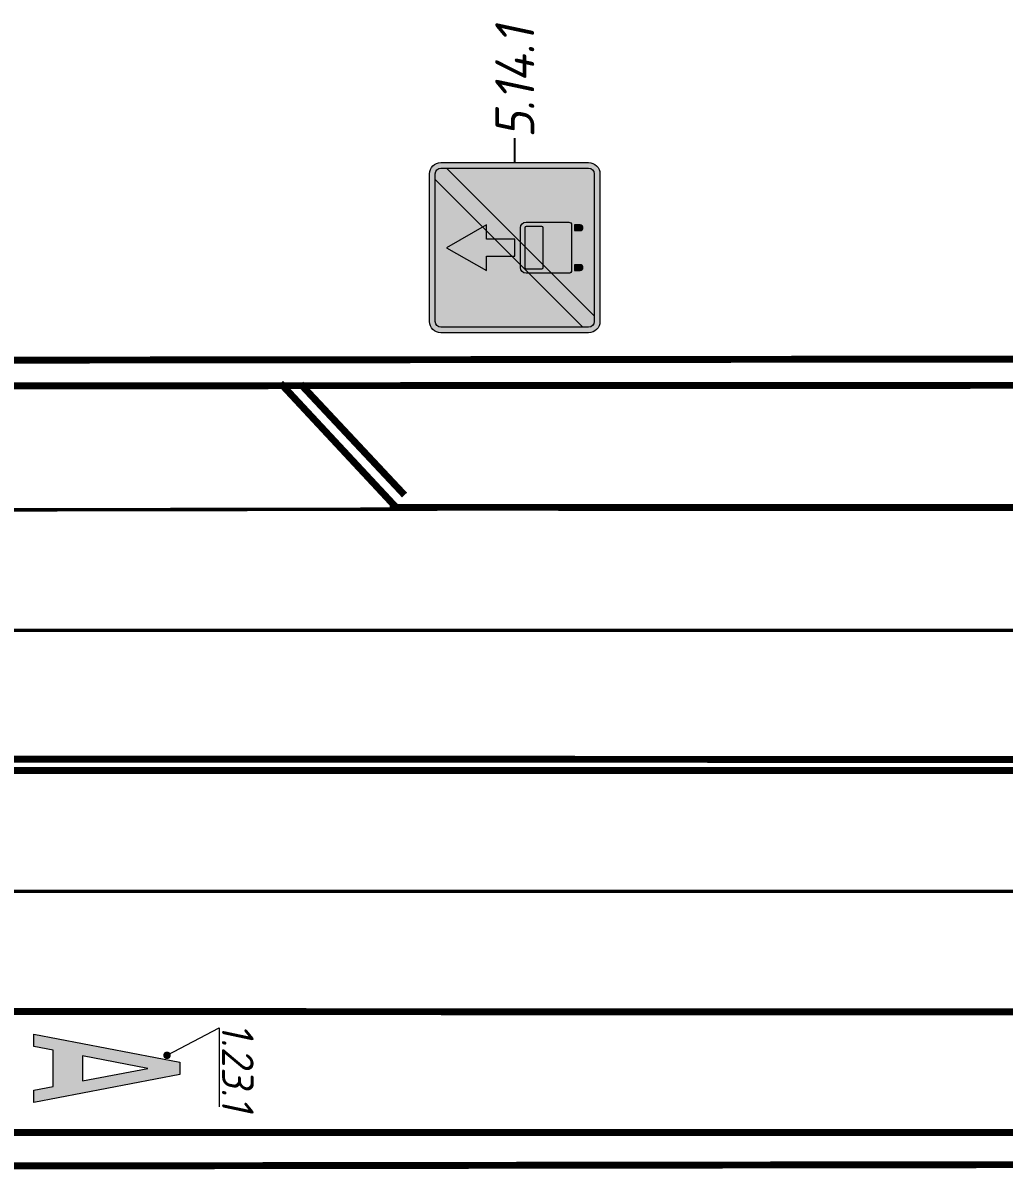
# Model space of a CAD drawing. Header units: millimetres. Extents: x 1734 to 2050, y 1482 to 1843.
# Drawn here: x 1841.64 to 1861.79, y 1495.18 to 1518.74 of the extents above; entities that cross this region are included whole.
import ezdxf
from ezdxf.enums import TextEntityAlignment as Align

# ---------------------------------------------------------------- set-up
doc = ezdxf.new("R2010")
doc.units = ezdxf.units.MM
for name, pattern in [('1.3', [17.848385, 5.910826, -0.0001, 11.937459]), ('1.6_3_1', [4, 0, -1, 3]), ('JIS_02_0.7', [1.35, 0.75, -0.6])]:
    doc.linetypes.add(name, pattern=pattern)
doc.layers.add('знаки', color=7, linetype='Continuous', lineweight=0)
doc.layers.add('разметка', color=251, linetype='Continuous', lineweight=15)
doc.layers.add('КПЧ', color=9, linetype='Continuous')
doc.layers.add('Разметки', color=7, linetype='Continuous')
doc.styles.add('SASH', font='simplex8.shx', dxfattribs={"width": 0.9, "oblique": 12})

# ---------------------------------------------------------------- blocks, each defined once
blk = doc.blocks.new('5.14.1')
at = {"layer": 'знаки', "true_color": 0xffffff}
h = blk.add_hatch(color=7, dxfattribs=at)
edge = h.paths.add_edge_path()
edge.add_arc((-1.516666666666666, 3.266666666666666), 0.2333333333333343, 89.99999999999648, 179.9999999999965, ccw=False)
edge.add_line((-1.516666666666652, 3.5), (1.516666666666538, 3.5))
edge.add_arc((1.516666666666561, 3.266666666666675), 0.2333333333333254, 1.3073986337985843e-12, 90.00000000000568, ccw=False)
edge.add_line((1.749999999999886, 3.26666666666668), (1.749999999999886, 0.2333333333333201))
edge.add_arc((1.516666666666561, 0.2333333333333255), 0.2333333333333254, 269.9999999999943, 359.9999999999987, ccw=False)
edge.add_line((1.516666666666538, 0), (-1.516666666666652, 0))
edge.add_arc((-1.516666666666675, 0.2333333333333255), 0.2333333333333255, 180.0000000000013, 270.0000000000056, ccw=False)
edge.add_line((-1.75, 0.2333333333333201), (-1.75, 3.26666666666668))
edge = h.paths.add_edge_path(flags=16)
edge.add_arc((-1.516666666666704, 3.266666666666619), 0.1166666666667355, 89.9999999999742, 179.9999999999699, ccw=False)
edge.add_line((-1.516666666666652, 3.383333333333354), (1.516666666666538, 3.383333333333354))
edge.add_arc((1.51666666666659, 3.266666666666619), 0.1166666666667355, 3.012701199622825e-11, 90.0000000000258, ccw=False)
edge.add_line((1.633333333333326, 3.26666666666668), (1.633333333333326, 0.2333333333333201))
edge.add_arc((1.516666666666604, 0.2333333333333956), 0.1166666666667213, 269.99999999996726, 359.9999999999629, ccw=False)
edge.add_line((1.516666666666538, 0.1166666666666742), (-1.516666666666652, 0.1166666666666742))
edge.add_arc((-1.516666666666718, 0.2333333333333956), 0.1166666666667213, 180.0000000000371, 270.00000000003274, ccw=False)
edge.add_line((-1.633333333333439, 0.2333333333333201), (-1.633333333333439, 3.26666666666668))
at = {"layer": 'знаки'}
h = blk.add_hatch(color=5, dxfattribs=at)
edge = h.paths.add_edge_path()
edge.add_arc((-1.516666666666704, 3.266666666666619), 0.1166666666667355, 89.9999999999742, 179.9999999999699, ccw=False)
edge.add_line((-1.516666666666652, 3.383333333333354), (1.516666666666538, 3.383333333333354))
edge.add_arc((1.51666666666659, 3.266666666666619), 0.1166666666667355, 3.012701199622825e-11, 90.0000000000258, ccw=False)
edge.add_line((1.633333333333326, 3.26666666666668), (1.633333333333326, 0.2333333333333201))
edge.add_arc((1.516666666666604, 0.2333333333333956), 0.1166666666667213, 269.99999999996726, 359.9999999999629, ccw=False)
edge.add_line((1.516666666666538, 0.1166666666666742), (-1.516666666666652, 0.1166666666666742))
edge.add_arc((-1.516666666666718, 0.2333333333333956), 0.1166666666667213, 180.0000000000371, 270.00000000003274, ccw=False)
edge.add_line((-1.633333333333439, 0.2333333333333201), (-1.633333333333439, 3.26666666666668))
h.paths.add_polyline_path([(0, 1.749999999999943), (0.1750000000000682, 1.749999999999943), (0.1750000000000682, 2.333333333333314), (0.4666666666665833, 2.333333333333314), (0, 3.150000000000006), (-0.466666666666697, 2.333333333333314), (-0.1750000000000682, 2.333333333333314), (-0.1750000000000682, 1.749999999999943)], flags=16)
edge = h.paths.add_edge_path(flags=16)
edge.add_arc((0.4666666666665579, 0.6416666666666485), 0.0583333333333057, 270.000000000025, 359.999999999975, ccw=False)
edge.add_line((0.4666666666665833, 0.5833333333333428), (-0.466666666666697, 0.5833333333333428))
edge.add_arc((-0.4666666666666716, 0.6416666666666485), 0.0583333333333057, 180.000000000025, 269.999999999975, ccw=False)
edge.add_line((-0.5249999999999773, 0.6416666666666231), (-0.5249999999999773, 1.516666666666595))
edge.add_arc((-0.4083333333333643, 1.516666666666656), 0.116666666666613, 90.0000000000258, 180.0000000000301, ccw=False)
edge.add_line((-0.4083333333334167, 1.633333333333269), (0.4083333333331893, 1.633333333333269))
edge.add_arc((0.4083333333331938, 1.516666666666599), 0.1166666666666698, -2.2168933355715126e-12, 90.00000000000222, ccw=False)
edge.add_line((0.5249999999998636, 1.516666666666595), (0.5249999999998636, 0.6416666666666231))
edge = h.paths.add_edge_path(flags=0)
edge.add_arc((0.4083333333331901, 1.516666666666539), 0.02916666666680989, 1.099199697908394e-10, 90.00000000000152)
edge.add_line((0.4083333333331893, 1.545833333333348), (-0.408333333333303, 1.545833333333235))
edge.add_arc((-0.4083333333332486, 1.516666666666597), 0.0291666666666377, 90.00000000010698, 179.9999999997815)
edge.add_line((-0.4374999999998863, 1.516666666666708), (-0.4375, 1.19583333333324))
edge.add_arc((-0.4083333333333049, 1.195833333333295), 0.0291666666666951, 180.0000000001077, 270.0000000000037)
edge.add_line((-0.408333333333303, 1.1666666666666), (0.408333333333303, 1.1666666666666))
edge.add_arc((0.4083333333333049, 1.195833333333295), 0.02916666666669498, 269.9999999999963, 359.9999999998922)
edge.add_line((0.4375, 1.19583333333324), (0.4375, 1.516666666666595))
edge = h.paths.add_edge_path(flags=16)
edge.add_line((-0.3500000000000227, 0.4083333333332746), (-0.3500000000000227, 0.5249999999998352))
edge.add_line((-0.3500000000000227, 0.5249999999998352), (-0.466666666666697, 0.5249999999998352))
edge.add_line((-0.466666666666697, 0.5249999999998352), (-0.466666666666697, 0.4083333333332746))
edge.add_arc((-0.4083333333333599, 0.4083333333332746), 0.05833333333333712, 180, 360)
edge = h.paths.add_edge_path(flags=16)
edge.add_line((0.4666666666665833, 0.4083333333332746), (0.4666666666665833, 0.5249999999998352))
edge.add_line((0.4666666666665833, 0.5249999999998352), (0.3499999999999091, 0.5249999999998352))
edge.add_line((0.3499999999999091, 0.5249999999998352), (0.3499999999999091, 0.4083333333332746))
edge.add_arc((0.4083333333332462, 0.4083333333332746), 0.05833333333333712, 180, 360)
blk.add_hatch(color=1, dxfattribs=at).paths.add_polyline_path([(1.633333333333439, 3.150000000000034), (1.633333333333439, 3.26666666666668, 0.4142135623730728), (1.516666666666652, 3.383333333333354), (1.399999999999977, 3.383333333333354), (-1.633333333333326, 0.3500000000000227), (-1.633333333333326, 0.2333333333333485, 0.4142135623730728), (-1.516666666666538, 0.1166666666666742), (-1.399999999999864, 0.1166666666666742)])
at = {"layer": 'знаки', "true_color": 0xffffff}
blk.add_hatch(color=7, dxfattribs=at).paths.add_polyline_path([(0, 1.749999999999943), (0.1750000000000682, 1.749999999999943), (0.1750000000000682, 2.333333333333314), (0.4666666666665833, 2.333333333333314), (0, 3.150000000000006), (-0.466666666666697, 2.333333333333314), (-0.1750000000000682, 2.333333333333314), (-0.1750000000000682, 1.749999999999943)])
h = blk.add_hatch(color=7, dxfattribs=at)
edge = h.paths.add_edge_path()
edge.add_arc((0.4666666666665579, 0.6416666666666485), 0.0583333333333057, 270.000000000025, 359.999999999975, ccw=False)
edge.add_line((0.4666666666665833, 0.5833333333333428), (-0.466666666666697, 0.5833333333333428))
edge.add_arc((-0.4666666666666716, 0.6416666666666485), 0.0583333333333057, 180.000000000025, 269.999999999975, ccw=False)
edge.add_line((-0.5249999999999773, 0.6416666666666231), (-0.5249999999999773, 1.516666666666595))
edge.add_arc((-0.4083333333333643, 1.516666666666656), 0.116666666666613, 90.0000000000258, 180.0000000000301, ccw=False)
edge.add_line((-0.4083333333334167, 1.633333333333269), (0.4083333333331893, 1.633333333333269))
edge.add_arc((0.4083333333331938, 1.516666666666599), 0.1166666666666698, -2.2168933355715126e-12, 90.00000000000222, ccw=False)
edge.add_line((0.5249999999998636, 1.516666666666595), (0.5249999999998636, 0.6416666666666231))
edge = h.paths.add_edge_path(flags=16)
edge.add_arc((0.4083333333331901, 1.516666666666539), 0.02916666666680989, 1.099199697908394e-10, 90.00000000000152)
edge.add_line((0.4083333333331893, 1.545833333333348), (-0.408333333333303, 1.545833333333235))
edge.add_arc((-0.4083333333332486, 1.516666666666597), 0.0291666666666377, 90.00000000010698, 179.9999999997815)
edge.add_line((-0.4374999999998863, 1.516666666666708), (-0.4375, 1.19583333333324))
edge.add_arc((-0.4083333333333049, 1.195833333333295), 0.0291666666666951, 180.0000000001077, 270.0000000000037)
edge.add_line((-0.408333333333303, 1.1666666666666), (0.408333333333303, 1.1666666666666))
edge.add_arc((0.4083333333333049, 1.195833333333295), 0.02916666666669498, 269.9999999999963, 359.9999999998922)
edge.add_line((0.4375, 1.19583333333324), (0.4375, 1.516666666666595))
h = blk.add_hatch(color=7, dxfattribs=at)
edge = h.paths.add_edge_path()
edge.add_line((-0.3500000000000227, 0.4083333333332746), (-0.3500000000000227, 0.5249999999998352))
edge.add_line((-0.3500000000000227, 0.5249999999998352), (-0.466666666666697, 0.5249999999998352))
edge.add_line((-0.466666666666697, 0.5249999999998352), (-0.466666666666697, 0.4083333333332746))
edge.add_arc((-0.4083333333333599, 0.4083333333332746), 0.05833333333333712, 180, 360)
h = blk.add_hatch(color=7, dxfattribs=at)
edge = h.paths.add_edge_path()
edge.add_line((0.4666666666665833, 0.4083333333332746), (0.4666666666665833, 0.5249999999998352))
edge.add_line((0.4666666666665833, 0.5249999999998352), (0.3499999999999091, 0.5249999999998352))
edge.add_line((0.3499999999999091, 0.5249999999998352), (0.3499999999999091, 0.4083333333332746))
edge.add_arc((0.4083333333332462, 0.4083333333332746), 0.05833333333333712, 180, 360)
at = {"layer": 'Defpoints'}
blk.add_lwpolyline([(1.749999999999886, 1.750000000000057), (2.249999999999886, 1.750000000000057)], dxfattribs=at)
at = {"layer": 'знаки'}
blk.add_lwpolyline([(-1.75, 3.26666666666668, -0.4142135623730951), (-1.516666666666652, 3.5), (1.516666666666538, 3.5, -0.4142135623731172), (1.749999999999886, 3.26666666666668), (1.749999999999886, 0.2333333333333201, -0.4142135623731172), (1.516666666666538, 0), (-1.516666666666652, 0, -0.4142135623731172), (-1.75, 0.2333333333333201), (-1.75, 3.26666666666668)], format="xyb", dxfattribs=at)
at = {"layer": 'знаки', "color": 7, "true_color": 0xffffff}
for points in [[(-1.633333333333439, 3.26666666666668, -0.4142135623730728), (-1.516666666666652, 3.383333333333354), (1.516666666666538, 3.383333333333354, -0.4142135623730728), (1.633333333333326, 3.26666666666668), (1.633333333333326, 0.2333333333333201, -0.4142135623730728), (1.516666666666538, 0.1166666666666742), (-1.516666666666652, 0.1166666666666742, -0.4142135623730728), (-1.633333333333439, 0.2333333333333201)], [(0.4375, 1.516666666666595, 0.41421356237254), (0.4083333333331893, 1.545833333333348), (-0.408333333333303, 1.545833333333235, 0.4142135623714301), (-0.4374999999998863, 1.516666666666708), (-0.4375, 1.19583333333324, 0.4142135623725623), (-0.408333333333303, 1.1666666666666), (0.408333333333303, 1.1666666666666, 0.4142135623725623), (0.4375, 1.19583333333324), (0.4375, 1.516666666666595)], [(-0.3500000000000227, 0.4083333333332746), (-0.3500000000000227, 0.5249999999998352), (-0.466666666666697, 0.5249999999998352), (-0.466666666666697, 0.4083333333332746, 0.9999999999999999)], [(0.4666666666665833, 0.4083333333332746), (0.4666666666665833, 0.5249999999998352), (0.3499999999999091, 0.5249999999998352), (0.3499999999999091, 0.4083333333332746, 0.9999999999999999)]]:
    blk.add_lwpolyline(points, format="xyb", close=True, dxfattribs=at)
at = {"layer": 'знаки', "color": 1}
for points in [[(-1.633333333333326, 0.3500000000000227), (1.400000000000091, 3.383333333333354)], [(-1.399999999999977, 0.1166666666666742), (1.633333333333439, 3.150000000000034)]]:
    blk.add_lwpolyline(points, dxfattribs=at)
at = {"layer": 'знаки', "color": 7, "true_color": 0xffffff}
blk.add_lwpolyline([(0, 1.749999999999943), (0.1750000000000682, 1.749999999999943), (0.1750000000000682, 2.333333333333314), (0.4666666666665833, 2.333333333333314), (0, 3.150000000000006), (-0.466666666666697, 2.333333333333314), (-0.1750000000000682, 2.333333333333314), (-0.1750000000000682, 1.749999999999943)], close=True, dxfattribs=at)
blk.add_lwpolyline([(0.5249999999998636, 0.6416666666666231, -0.4142135623728397), (0.4666666666665833, 0.5833333333333428), (-0.466666666666697, 0.5833333333333428, -0.4142135623728397), (-0.5249999999999773, 0.6416666666666231), (-0.5249999999999773, 1.516666666666595, -0.4142135623731172), (-0.4083333333334167, 1.633333333333269), (0.4083333333331893, 1.633333333333269, -0.4142135623731172), (0.5249999999998636, 1.516666666666595), (0.5249999999998636, 0.6416666666666231)], format="xyb", dxfattribs=at)
at = {"layer": 'знаки', "color": 0, "lineweight": 30, "style": 'SASH', "oblique": 12, "width": 0.9}
blk.add_text('5.14.1', height=0.8, dxfattribs=at).set_placement((2.249999999999886, 1.750000000000057), align=Align.MIDDLE_LEFT)
blk = doc.blocks.new('*U8')
at = {"color": 0, "linetype": 'ByBlock', "const_width": 0.12}
blk.add_lwpolyline([(0.03658682090092859, 0.04755422732379714, 1), (-0.03658682090092859, -0.04755422732379714, 1)], format="xyb", close=True, dxfattribs=at)
at = {"layer": 'разметка', "color": 0}
blk.add_lwpolyline([(0, 6.938893903907228e-18), (-0.8683192585554023, 1.655680982734281), (1.628598836914043, 1.655680982734281)], dxfattribs=at)
at = {"layer": 'разметка', "color": 0, "style": 'SASH', "oblique": 12, "width": 0.9}
blk.add_attdef('RAZMETKA', text='', height=1, dxfattribs=at).set_placement((0.3801397891793206, 1.440680982734281), align=Align.BOTTOM_CENTER)
blk = doc.blocks.new('1-23-1')
at = {"layer": 'разметка'}
h = blk.add_hatch(color=0, dxfattribs=at)
h.paths.add_polyline_path([(-0.4499999999999886, 0), (-0.6999999999999886, 0), (-0.125, 3), (0.125, 3), (0.6999999999999886, 0), (0.4499999999999886, 0), (0.3733333333333348, 0.3999999999999773), (-0.3733333333333348, 0.3999999999999773)])
h.paths.add_polyline_path([(0.2583333333333258, 1), (0, 2.347826086956502), (-0.2583333333333258, 1)], flags=16)
at = {"layer": 'разметка', "color": 0, "lineweight": 0, "flags": 128}
for points in [[(-0.4499999999999886, 0), (-0.6999999999999886, 0), (-0.125, 3), (0.125, 3), (0.6999999999999886, 0), (0.4499999999999886, 0), (0.3733333333333348, 0.3999999999999773), (-0.3733333333333348, 0.3999999999999773)], [(0.2583333333333258, 1), (0, 2.347826086956502), (-0.2583333333333258, 1)]]:
    blk.add_lwpolyline(points, close=True, dxfattribs=at)

msp = doc.modelspace()

# ---------------------------------------------------------------- linework, layer by layer
at = {"layer": 'КПЧ', "color": 5, "lineweight": 30, "const_width": 0.1424777130480112}
for points in [[(1964.375122479207, 1511.946063198201), (1832.796848501161, 1511.809317528646)], [(1963.193136033458, 1495.427675607475), (1831.638437967447, 1495.254983805003)]]:
    msp.add_lwpolyline(points, dxfattribs=at)
at = {"layer": 'Разметки', "color": 7, "linetype": '1.3', "lineweight": 0, "const_width": 0.1424777130480112, "flags": 128}
for points in [[(1896.175218664261, 1511.316291500078), (1832.446170500401, 1511.286038969385)], [(1963.299130835869, 1503.567614973656), (1832.262427695566, 1503.629572776348)], [(1963.302561292658, 1503.374781409567), (1832.259107471173, 1503.392857230582)]]:
    msp.add_lwpolyline(points, dxfattribs=at)
at = {"layer": 'Разметки', "color": 2, "linetype": '1.3', "lineweight": 0, "const_width": 0.1424777130480112, "flags": 128}
for points in [[(1849.308744550525, 1508.787874461495), (1846.928132523281, 1511.343462840297)], [(1895.787072074979, 1508.779972937712), (1849.172356046585, 1508.795153536024)], [(1898.41945521461, 1498.413708156241), (1834.545467538806, 1498.443399726593)]]:
    msp.add_lwpolyline(points, dxfattribs=at)
at = {"layer": 'Разметки', "color": 2, "linetype": 'JIS_02_0.7', "lineweight": 0, "const_width": 0.1424777130480112, "flags": 128}
msp.add_lwpolyline([(1849.476511522844, 1509.046795906665), (1847.341711748179, 1511.325210249578)], dxfattribs=at)
at = {"layer": 'Разметки', "linetype": '1.6_3_1', "lineweight": 0, "const_width": 0.0712388565240056, "flags": 128}
for points in [[(1851.065456051387, 1508.760011669546), (1832.88429472486, 1508.728115643767)], [(1964.369402625432, 1506.284924978087), (1832.821448843231, 1506.265350431778)], [(1950.366319429035, 1500.924086426058), (1829.827790985099, 1500.904511879748)]]:
    msp.add_lwpolyline(points, dxfattribs=at)
at = {"layer": 'Разметки', "color": 7, "linetype": '1.3', "lineweight": 0, "true_color": 0xffffff, "const_width": 0.1424777130480112, "flags": 128}
msp.add_lwpolyline([(1963.736000158184, 1495.954996843192), (1831.487592616173, 1495.956644032503)], dxfattribs=at)

# ---------------------------------------------------------------- block references
at = {"layer": 'знаки', "rotation": 89.99999999999999}
msp.add_blockref('5.14.1', (1853.491568767836, 1514.127384928071), dxfattribs=at)
at = {"layer": 'разметка', "color": 41, "true_color": 0xf4ee51, "rotation": 270}
msp.add_blockref('1-23-1', (1841.85864431385, 1497.27256831572), dxfattribs=at)
at = {"layer": 'разметка', "color": 41, "true_color": 0xf4ee51, "xscale": 0.6489819056458934, "yscale": 0.6489819056458934, "zscale": 0.6489819056458934, "rotation": 270}
msp.add_blockref('*U8', (1844.597315121912, 1497.540184992504), dxfattribs=at).add_auto_attribs({'RAZMETKA': '1.23.1'})

doc.saveas('drawing.dxf')
